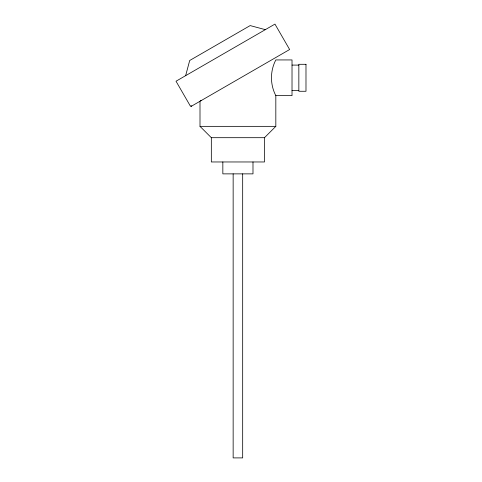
<?xml version="1.0" encoding="UTF-8"?>
<svg xmlns="http://www.w3.org/2000/svg" width="482" height="482" viewBox="0 0 482 482"><rect width="100%" height="100%" fill="white"/><g stroke="black" fill="none" stroke-linecap="round" stroke-linejoin="round"><path stroke-width="0.72" d="M185.636 75.668L189.697 60.497L250.164 25.588L265.335 29.655M200 101.286L200 126.35L211.333 137.689L264.491 137.689L275.825 126.35L275.825 95.641C270.028 84.567 270.028 71.005 275.825 59.937L292.02 59.937L292.02 95.641L275.825 95.641M191.643 106.094L289.634 49.526L274.957 24.1L176.014 81.223L190.378 106.106L191.643 106.094L190.872 106.1M292.02 65.094L298.846 65.094M292.02 90.483L298.846 90.483M200 126.35L275.825 126.35M200.379 100.581L201.078 100.648M264.491 137.689L264.491 161.964L211.333 161.964L211.333 137.689M252.99 161.964L252.99 173.869L222.841 173.869L222.841 161.964M242.675 173.869L242.675 457.9L233.149 457.9L233.149 173.869M305.986 64.299L298.846 64.299L298.846 91.273L305.986 91.273L305.986 64.299"/></g></svg>
